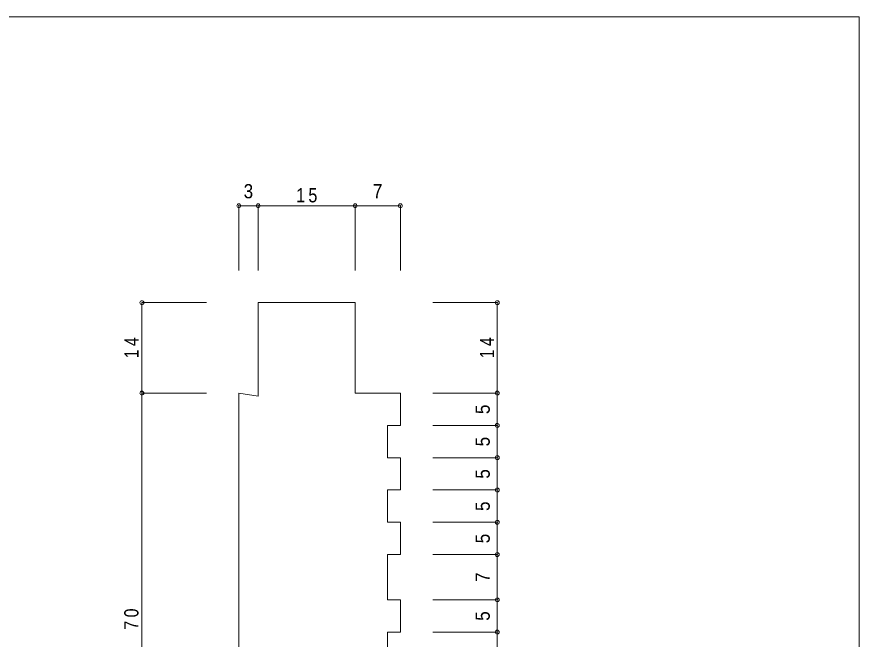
# Model space of a CAD drawing. Units: millimetres on the paper. Extents: x -141 to 141, y -98 to 98.
# Drawn here: x 10.7 to 141, y 1.2 to 97.5 of the extents above; entities that cross this region are included whole.
import ezdxf
from ezdxf.enums import TextEntityAlignment as Align

# ---------------------------------------------------------------- set-up
doc = ezdxf.new("R2010")
doc.units = ezdxf.units.MM
doc.header["$PDMODE"] = 32
doc.header["$PDSIZE"] = 0.6
for name, color, linetype, lineweight in [('0-0_ＫＢ製品', 2, 'Continuous', 9), ('0-3_寸法', 4, 'Continuous', 9), ('F-0_図面枠', 5, 'Continuous', 9)]:
    doc.layers.add(name, color=color, linetype=linetype, lineweight=lineweight)
doc.styles.add('HGｺﾞｼｯｸM', font='')
doc.styles.get('HGｺﾞｼｯｸM').set_extended_font_data('HGｺﾞｼｯｸM')

msp = doc.modelspace()

# ---------------------------------------------------------------- linework, layer by layer
at = {"layer": '0-0_ＫＢ製品'}
for p, q in [((63, 53.25), (48, 53.25)), ((48, 53.25), (48, 38.75)), ((63, 39.25), (63, 53.25)), ((45, -29.75), (45, 39.25)), ((45, 39.25), (48, 38.75)), ((70, 39.25), (63, 39.25)), ((70, 39.25), (70, 34.25)), ((70, 34.25), (68, 34.25)), ((68, 29.25), (68, 34.25)), ((70, 29.25), (68, 29.25)), ((70, 24.25), (70, 29.25)), ((68, 19.25), (68, 24.25)), ((68, 24.25), (70, 24.25)), ((70, 19.25), (68, 19.25)), ((70, 14.25), (70, 19.25)), ((68, 14.25), (70, 14.25)), ((68, 7.25), (68, 14.25)), ((70, 7.25), (68, 7.25)), ((70, 2.25), (70, 7.25)), ((68, -2.75), (68, 2.25)), ((68, 2.25), (70, 2.25))]:
    msp.add_line(p, q, dxfattribs=at)
at = {"layer": '0-3_寸法'}
for p, q in [((45, 68.25), (48, 68.25)), ((45, 68.25), (45, 58.25)), ((48, 68.25), (48, 58.25)), ((48, 68.25), (63, 68.25)), ((63, 68.25), (63, 58.25)), ((63, 68.25), (70, 68.25)), ((70, 68.25), (70, 58.25)), ((30, 53.25), (30, 39.25)), ((30, 53.25), (40, 53.25)), ((85, 53.25), (75, 53.25)), ((85, 39.25), (85, 53.25)), ((30, 39.25), (40, 39.25)), ((30, 39.25), (30, -30.75)), ((85, 39.25), (75, 39.25)), ((85, 34.25), (85, 39.25)), ((85, 34.25), (75, 34.25)), ((85, 29.25), (85, 34.25)), ((85, 29.25), (75, 29.25)), ((85, 24.25), (85, 29.25)), ((85, 24.25), (75, 24.25)), ((85, 19.25), (85, 24.25)), ((85, 19.25), (75, 19.25)), ((85, 14.25), (85, 19.25)), ((85, 14.25), (75, 14.25)), ((85, 7.25), (85, 14.25)), ((85, 7.25), (75, 7.25)), ((85, 2.25), (85, 7.25)), ((85, 2.25), (75, 2.25)), ((85, -2.75), (85, 2.25))]:
    msp.add_line(p, q, dxfattribs=at)
for p in [(45, 68.25), (48, 68.25), (63, 68.25), (70, 68.25), (30, 53.25), (85, 53.25), (30, 39.25), (85, 39.25), (85, 34.25), (85, 29.25), (85, 24.25), (85, 19.25), (85, 14.25), (85, 7.25), (85, 2.25)]:
    msp.add_point(p, dxfattribs=at)
at = {"layer": 'F-0_図面枠'}
for p, q in [((-141, 97.5), (141, 97.5)), ((141, 97.5), (141, -97.5))]:
    msp.add_line(p, q, dxfattribs=at)

# ---------------------------------------------------------------- texts
at = {"layer": '0-3_寸法', "color": 7, "style": 'HGｺﾞｼｯｸM', "width": 0.9}
for s, p in [('3', (45.75, 68.75)), ('7', (65.75, 68.75))]:
    msp.add_text(s, height=2.199, dxfattribs=at).set_placement(p, align=Align.BOTTOM_LEFT)
for s, p in [('5', (84.5, 36)), ('5', (84.5, 31)), ('5', (84.5, 26)), ('5', (84.5, 21)), ('5', (84.5, 16)), ('7', (84.5, 10)), ('5', (84.5, 4))]:
    msp.add_text(s, height=2.199, rotation=90, dxfattribs=at).set_placement(p, align=Align.BOTTOM_LEFT)
at = {"layer": '0-3_寸法', "color": 7, "insert": (53.875, 68.75), "char_height": 2.199, "attachment_point": 7, "style": 'HGｺﾞｼｯｸM'}
msp.add_mtext('\\T1.36;\\W0.85;15', dxfattribs=at)
at = {"layer": '0-3_寸法', "color": 7, "char_height": 2.199, "attachment_point": 7, "rotation": 90, "style": 'HGｺﾞｼｯｸM'}
for s, insert in [('\\T1.36;\\W0.85;14', (29.5, 44.625)), ('\\T1.36;\\W0.85;14', (84.5, 44.625)), ('\\T1.36;\\W0.85;70', (29.5, 2.625))]:
    msp.add_mtext(s, dxfattribs=dict(at, insert=insert))

doc.saveas('drawing.dxf')
